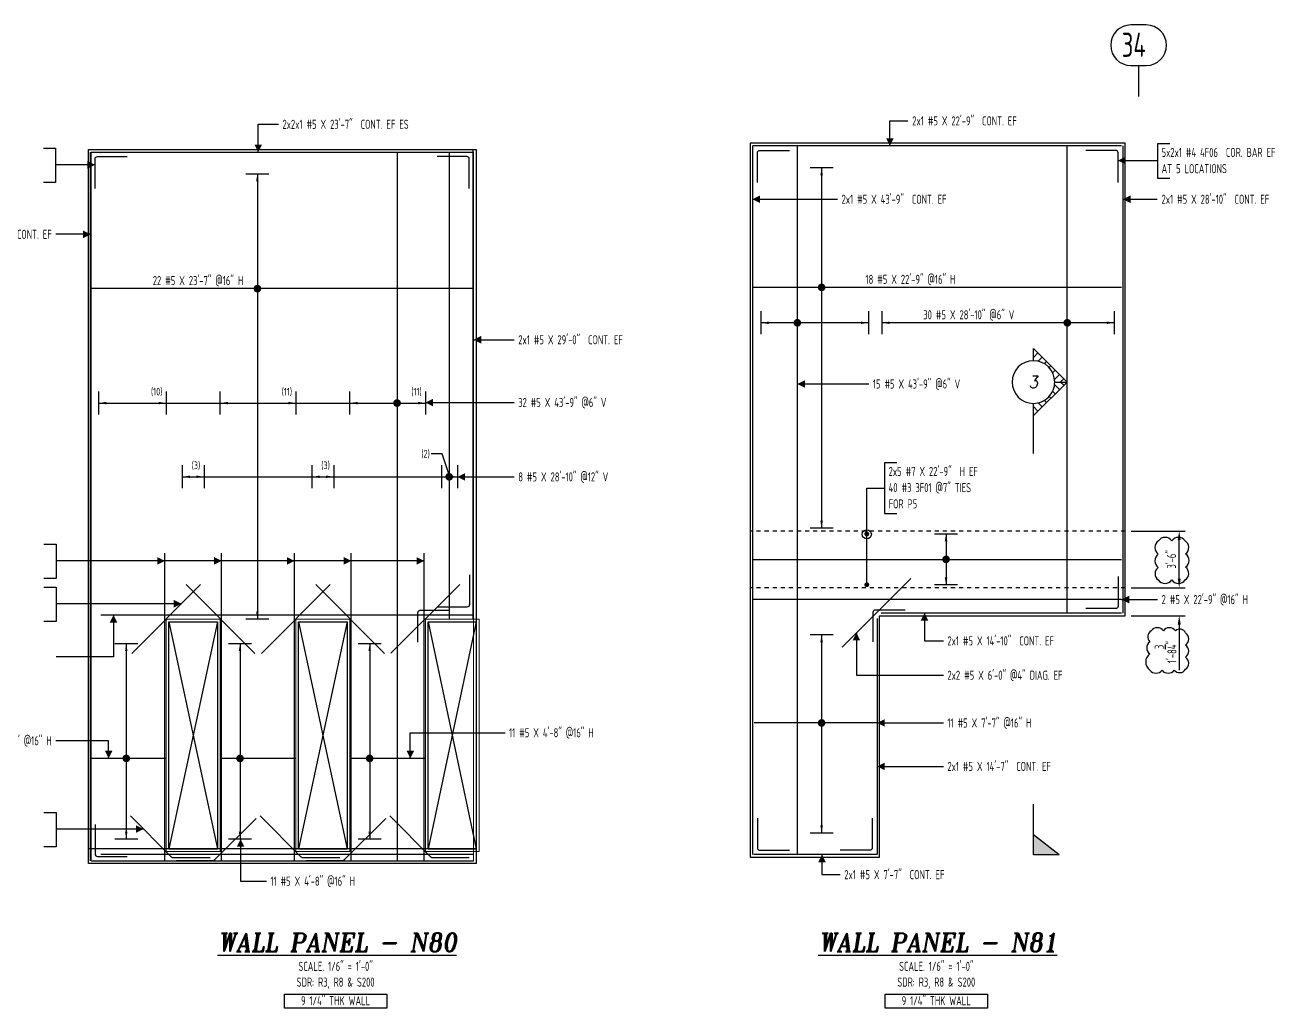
# Model space of a CAD drawing. Header units: inches. Extents: x -3675 to 11984, y -3832 to 1837.
# Drawn here: x 8405 to 9330, y -3403 to -2675 of the extents above; entities that cross this region are included whole.
import ezdxf
from ezdxf.enums import TextEntityAlignment as Align

# ---------------------------------------------------------------- set-up
doc = ezdxf.new("R2010")
doc.units = ezdxf.units.IN
doc.header["$MEASUREMENT"] = 0
doc.linetypes.add('HIDDEN', pattern=[6, 3, -3])
doc.linetypes.add('PHANTOM', pattern=[2.5, 1.25, -0.25, 0.25, -0.25, 0.25, -0.25])
doc.layers.get('0').update_dxf_attribs({"linetype": 'CONTINUOUS'})
doc.layers.get('Defpoints').update_dxf_attribs({"linetype": 'CONTINUOUS'})
for name, color, linetype in [('0-25TEXT', 7, 'CONTINUOUS'), ('0-35', 3, 'CONTINUOUS'), ('0-35TEXT', 3, 'CONTINUOUS'), ('0-50', 10, 'CONTINUOUS'), ('3', 3, 'CONTINUOUS'), ('BAR-LBL', 2, 'CONTINUOUS'), ('DETAIL', 83, 'CONTINUOUS'), ('GRID', 8, 'PHANTOM'), ('Hatch', 253, 'CONTINUOUS'), ('hidden', 7, 'HIDDEN'), ('INTERMEDIATERANGELAY', 7, 'CONTINUOUS'), ('RANGELAY', 7, 'CONTINUOUS'), ('REBARS', 4, 'CONTINUOUS')]:
    doc.layers.add(name, color=color, linetype=linetype)
doc.layers.add('COVER', color=6, linetype='CONTINUOUS', lineweight=0, plot=False)
doc.styles.add('AR', font='ARCHQUIK.shx', dxfattribs={"width": 0.8})
doc.styles.add('ROMANT', font='romant')
doc.dimstyles.new('CADS_DIM_48', dxfattribs={"dimscale": 48, "dimtxt": 0.09375, "dimasz": 0.09375, "dimexe": 0.0625, "dimexo": 0.0625, "dimgap": 0.09375, "dimtad": 0, "dimtih": 1, "dimtoh": 1, "dimzin": 1, "dimdsep": 46, "dimlunit": 4, "dimtxsty": 'AR', "dimblk": 'CLOSED', "dimcen": 0.1875, "dimadec": 0, "dimazin": 0, "dimtfac": 1, "dimtofl": 0, "dimtmove": 0, "dimatfit": 1, "dimldrblk": 'DOTBLANK', "dimfxl": 1, "dimtzin": 0, "dimarcsym": 0})

# ---------------------------------------------------------------- blocks, each defined once
blk = doc.blocks.new('leadrblk')
blk.add_lwpolyline([(0, 0, 0, 1, 0), (1, 0, 1, 1, 0)], format="xyseb")
blk = doc.blocks.new('_DotBlank')
at = {"layer": '0-35', "color": 0, "lineweight": -2}
blk.add_line((-0.5, 0), (-1, 0), dxfattribs=at)
blk.add_circle((0, 0), 0.5, dxfattribs=at)
blk = doc.blocks.new('*D491')
at = {"layer": 'Defpoints', "color": 0, "transparency": 16777216}
for p in [(9219.38, -3091.96), (9259.42, -3091.96), (9219.38, -3112.71)]:
    blk.add_point(p, dxfattribs=at)
at = {"layer": 'DETAIL', "color": 0, "lineweight": -2, "transparency": 16777216}
for p, q in [((9259.42, -3085.21), (9259.42, -3078.46)), ((9223.88, -3091.96), (9263.92, -3091.96)), ((9223.88, -3112.71), (9263.92, -3112.71)), ((9259.42, -3119.46), (9259.42, -3153.05))]:
    blk.add_line(p, q, dxfattribs=at)
at = {"layer": 'DETAIL', "color": 0, "transparency": 16777216}
for points in [[(9258.3, -3085.21), (9260.55, -3085.21), (9259.42, -3091.96)], [(9258.3, -3119.46), (9260.55, -3119.46), (9259.42, -3112.71)]]:
    blk.add_solid(points, dxfattribs=at)
at = {"layer": 'DETAIL', "color": 0, "transparency": 16777216, "insert": (9249.3, -3139.63), "char_height": 6.75, "attachment_point": 5, "rotation": 90, "style": 'AR'}
blk.add_mtext('1\'-8{\\H1.000000x;\\S3/4;}"', dxfattribs=at)
blk = doc.blocks.new('*D492')
at = {"layer": 'Defpoints', "color": 0, "transparency": 16777216}
for p in [(9219.38, -3049.96), (9259.42, -3049.96), (9219.38, -3091.96)]:
    blk.add_point(p, dxfattribs=at)
at = {"layer": 'DETAIL', "color": 0, "lineweight": -2, "transparency": 16777216}
for p, q in [((9223.88, -3049.96), (9263.92, -3049.96)), ((9259.42, -3085.21), (9259.42, -3056.71)), ((9223.88, -3091.96), (9263.92, -3091.96))]:
    blk.add_line(p, q, dxfattribs=at)
at = {"layer": 'DETAIL', "color": 0, "transparency": 16777216}
for points in [[(9258.3, -3056.71), (9260.55, -3056.71), (9259.42, -3049.96)], [(9258.3, -3085.21), (9260.55, -3085.21), (9259.42, -3091.96)]]:
    blk.add_solid(points, dxfattribs=at)
at = {"layer": 'DETAIL', "color": 0, "transparency": 16777216, "insert": (9253.68, -3070.96), "char_height": 6.75, "attachment_point": 5, "rotation": 90, "style": 'AR'}
blk.add_mtext('3\'-6"', dxfattribs=at)
blk = doc.blocks.new('SECTARO')
at = {"linetype": 'Continuous'}
blk.add_line((33.32, 16.99), (20.13, 0), dxfattribs=at)
for p, q in [((33.32, 16.99), (33.32, 0)), ((33.32, 0), (0, 0))]:
    blk.add_line(p, q)
for points in [[(33.32, 0), (33.32, 16.99), (33.32, 0), (20.13, 0)], [(33.32, 16.99), (20.13, 0), (33.32, 0), (33.32, 16.99)]]:
    blk.add_solid(points, dxfattribs=at)
blk = doc.blocks.new('*X3')
at = {"color": 0, "linetype": 'Continuous'}
for p, q in [((-1.108, 0.278), (-1.075, 0.312)), ((-1.081, 0.217), (-1.031, 0.267)), ((-1.013, 0.197), (-0.986, 0.223)), ((-0.96, 0.161), (-0.942, 0.179)), ((-0.92, 0.112), (-0.898, 0.135)), ((-0.895, 0.05), (-0.854, 0.091)), ((-0.856, 0), (-0.81, 0.046)), ((-0.768, 0), (-0.765, 0.002))]:
    blk.add_line(p, q, dxfattribs=at)
blk = doc.blocks.new('*X2')
at = {"color": 0, "linetype": 'Continuous'}
for p, q in [((-1.108, 0.278), (-1.075, 0.312)), ((-0.96, 0.161), (-0.942, 0.179)), ((-0.856, 0), (-0.81, 0.046))]:
    blk.add_line(p, q, dxfattribs=at)
blk = doc.blocks.new('SECTNU')
at = {"linetype": 'Continuous'}
blk.add_line((-24.74, 0), (-32.81, 0), dxfattribs=at)
blk.add_line((0, 0), (-24.74, 0))
at = {"layer": '3'}
for p, q in [((-68.89, 0), (-46.81, 22.07)), ((-60.81, 0), (-68.89, 0))]:
    blk.add_line(p, q, dxfattribs=at)
at = {"layer": '3', "linetype": 'Continuous'}
blk.add_line((-46.81, 14), (-46.81, 22.07), dxfattribs=at)
at = {"layer": '3'}
for points in [[(-46.81, 22.07), (-24.74, 0), (-32.81, 0, 1)], [(-32.81, 0, 0.414214), (-46.81, 14)]]:
    blk.add_lwpolyline(points, format="xyb", dxfattribs=at)
for start, end in [(90, 180), (180, 0)]:
    blk.add_arc((-46.81, 0), 14, start, end, dxfattribs=at)
at = {"linetype": 'Continuous', "xscale": -64, "yscale": 64, "zscale": 64, "rotation": 359.9999999999999}
blk.add_blockref('*X3', (-117.73, 0), dxfattribs=at)
at = {"linetype": 'Continuous', "xscale": 64, "yscale": 64, "zscale": 64}
for name in ['*X3', '*X2']:
    blk.add_blockref(name, (24.1, 0), dxfattribs=at)
at = {"linetype": 'Continuous', "style": 'ROMANT', "oblique": 9, "width": 0.9}
blk.add_attdef('NO', text='', height=8, dxfattribs=at).set_placement((-46.81, 0), align=Align.MIDDLE)
blk = doc.blocks.new('*U1044', base_point=(8736.22, -2870.74))
at = {"layer": 'REBARS', "color": 0}
blk.add_lwpolyline([(8736.22, -2870.43), (8453.22, -2870.43)], dxfattribs=at)
blk = doc.blocks.new('rendmark')
at = {"color": 4}
blk.add_line((0, -3), (0, 3), dxfattribs=at)
blk = doc.blocks.new('rarrow')
at = {"color": 7}
blk.add_solid([(2, -0.33), (2, 0.33), (0, 0)], dxfattribs=at)
blk = doc.blocks.new('*U1345', base_point=(8576.71, -2785.29))
at = {"layer": 'RANGELAY'}
blk.add_line((8576.71, -2785.29), (8576.71, -3115.29), dxfattribs=at)
at = {"layer": 'RANGELAY', "xscale": 2.834645669291339, "yscale": 2.834645669291339}
for name, p, rotation in [('rendmark', (8576.71, -2785.29), 269.9999999999999), ('rarrow', (8576.71, -2785.29), 269.9999999999999), ('rarrow', (8576.71, -3115.29), 89.999996929531), ('rendmark', (8576.71, -3115.29), 89.999996929531)]:
    blk.add_blockref(name, p, dxfattribs=dict(at, rotation=rotation))
blk = doc.blocks.new('VPM74C3E')
at = {"const_width": 1}
blk.add_lwpolyline([(-0.5, 0, 1), (0.5, 0, 1)], format="xyb", close=True, dxfattribs=at)
blk = doc.blocks.new('*U636', base_point=(8680.5, -2769.29))
at = {"layer": 'REBARS', "color": 0}
blk.add_lwpolyline([(8680.19, -2769.29), (8680.19, -3294.29)], dxfattribs=at)
blk = doc.blocks.new('*U630', base_point=(8719.09, -2769.29))
at = {"layer": 'REBARS', "color": 0}
blk.add_lwpolyline([(8718.77, -2769.29), (8718.77, -3115.29)], dxfattribs=at)
blk = doc.blocks.new('*U903', base_point=(8550.54, -3294.29))
at = {"layer": 'REBARS', "color": 0}
blk.add_lwpolyline([(8550.22, -3294.29), (8550.22, -3066.29)], dxfattribs=at)
blk = doc.blocks.new('*U904', base_point=(8508.51, -3294.29))
at = {"layer": 'REBARS', "color": 0}
blk.add_lwpolyline([(8508.2, -3294.29), (8508.2, -3066.29)], dxfattribs=at)
blk = doc.blocks.new('*U905', base_point=(8700.51, -3294.29))
at = {"layer": 'REBARS', "color": 0}
blk.add_lwpolyline([(8700.2, -3294.29), (8700.2, -3066.29)], dxfattribs=at)
blk = doc.blocks.new('*U906', base_point=(8646.54, -3294.29))
at = {"layer": 'REBARS', "color": 0}
blk.add_lwpolyline([(8646.22, -3294.29), (8646.22, -3066.29)], dxfattribs=at)
blk = doc.blocks.new('*U907', base_point=(8604.51, -3294.29))
at = {"layer": 'REBARS', "color": 0}
blk.add_lwpolyline([(8604.2, -3294.29), (8604.2, -3066.29)], dxfattribs=at)
blk = doc.blocks.new('*U814', base_point=(8675.44, -3140.34))
at = {"layer": 'REBARS', "color": 0}
blk.add_lwpolyline([(8675.66, -3140.56), (8726.57, -3089.64)], dxfattribs=at)
blk = doc.blocks.new('*U938', base_point=(8705.68, -3292.44))
at = {"layer": 'REBARS', "color": 0}
blk.add_lwpolyline([(8733.68, -3292.13), (8706.72, -3292.13, -0.198913), (8705.17, -3291.49), (8674.72, -3261.04)], format="xyb", dxfattribs=at)
blk = doc.blocks.new('*U939', base_point=(8513.68, -3292.44))
at = {"layer": 'REBARS', "color": 0}
blk.add_lwpolyline([(8541.68, -3292.13), (8514.72, -3292.13, -0.198913), (8513.17, -3291.49), (8482.72, -3261.04)], format="xyb", dxfattribs=at)
blk = doc.blocks.new('*U940', base_point=(8544.76, -3294.29))
at = {"layer": 'REBARS', "color": 0}
blk.add_lwpolyline([(8516.76, -3293.98), (8543.73, -3293.98, 0.198912), (8545.27, -3293.34), (8575.73, -3262.88)], format="xyb", dxfattribs=at)
blk = doc.blocks.new('*U815', base_point=(8483.45, -3140.38))
at = {"layer": 'REBARS', "color": 0}
blk.add_lwpolyline([(8483.67, -3140.61), (8534.58, -3089.69)], dxfattribs=at)
blk = doc.blocks.new('*U816', base_point=(8575.05, -3140.38))
at = {"layer": 'REBARS', "color": 0}
blk.add_lwpolyline([(8574.83, -3140.61), (8523.91, -3089.69)], dxfattribs=at)
blk = doc.blocks.new('*U941', base_point=(8609.68, -3292.44))
at = {"layer": 'REBARS', "color": 0}
blk.add_lwpolyline([(8637.68, -3292.13), (8610.72, -3292.13, -0.198913), (8609.17, -3291.49), (8578.72, -3261.04)], format="xyb", dxfattribs=at)
blk = doc.blocks.new('*U942', base_point=(8640.76, -3294.29))
at = {"layer": 'REBARS', "color": 0}
blk.add_lwpolyline([(8612.76, -3293.98), (8639.73, -3293.98, 0.198912), (8641.27, -3293.34), (8671.73, -3262.88)], format="xyb", dxfattribs=at)
blk = doc.blocks.new('*U926', base_point=(8736.85, -3289.27))
at = {"layer": 'REBARS', "color": 0}
blk.add_lwpolyline([(8736.85, -3289.58), (8460.85, -3289.58)], dxfattribs=at)
blk = doc.blocks.new('*U927', base_point=(8736.85, -3112.6))
at = {"layer": 'REBARS', "color": 0}
blk.add_lwpolyline([(8736.85, -3112.29), (8460.85, -3112.29)], dxfattribs=at)
blk = doc.blocks.new('*U817', base_point=(8579.45, -3140.38))
at = {"layer": 'REBARS', "color": 0}
blk.add_lwpolyline([(8579.67, -3140.61), (8630.58, -3089.69)], dxfattribs=at)
blk = doc.blocks.new('*U818', base_point=(8671.05, -3140.38))
at = {"layer": 'REBARS', "color": 0}
blk.add_lwpolyline([(8670.83, -3140.61), (8619.91, -3089.69)], dxfattribs=at)
blk = doc.blocks.new('*U1161', base_point=(8456.22, -3291.29))
at = {"layer": 'REBARS', "color": 0}
blk.add_lwpolyline([(8456.47, -3267.29), (8456.47, -3289.29, 0.414214), (8458.22, -3291.04), (8480.22, -3291.04)], format="xyb", dxfattribs=at)
blk = doc.blocks.new('*U1040', base_point=(8736.85, -3115.29))
at = {"layer": 'REBARS', "color": 0}
blk.add_lwpolyline([(8736.53, -3115.29), (8736.53, -2767.29)], dxfattribs=at)
blk = doc.blocks.new('*U1042', base_point=(8453.85, -2769.6))
at = {"layer": 'REBARS', "color": 0}
blk.add_lwpolyline([(8453.85, -2769.29), (8736.85, -2769.29)], dxfattribs=at)
blk = doc.blocks.new('*U1162', base_point=(8733.85, -2772.29))
at = {"layer": 'REBARS', "color": 0}
blk.add_lwpolyline([(8733.6, -2796.29), (8733.6, -2774.29, 0.414214), (8731.85, -2772.54), (8709.85, -2772.54)], format="xyb", dxfattribs=at)
blk = doc.blocks.new('*U1043', base_point=(8453.85, -3293.98))
at = {"layer": 'REBARS', "color": 0}
blk.add_lwpolyline([(8453.85, -3294.29), (8736.85, -3294.29)], dxfattribs=at)
blk = doc.blocks.new('*U644', base_point=(8452.91, -3294.29))
at = {"layer": 'REBARS', "color": 0}
blk.add_lwpolyline([(8453.22, -3294.29), (8453.22, -2769.29)], dxfattribs=at)
blk = doc.blocks.new('*U1163', base_point=(8456.22, -2772.29))
at = {"layer": 'REBARS', "color": 0}
blk.add_lwpolyline([(8456.47, -2796.29), (8456.47, -2774.29, -0.414214), (8458.22, -2772.54), (8480.22, -2772.54)], format="xyb", dxfattribs=at)
blk = doc.blocks.new('*U1047', base_point=(8701.22, -3218.74))
at = {"layer": 'REBARS', "color": 0}
blk.add_lwpolyline([(8701.22, -3218.43), (8645.22, -3218.43)], dxfattribs=at)
blk = doc.blocks.new('*U1344', base_point=(8659.87, -3133.29))
at = {"layer": 'RANGELAY'}
blk.add_line((8659.87, -3133.29), (8659.87, -3278.29), dxfattribs=at)
at = {"layer": 'RANGELAY', "xscale": 2.834645669291339, "yscale": 2.834645669291339}
for name, p, rotation in [('rendmark', (8659.87, -3133.29), 269.9999999999999), ('rarrow', (8659.87, -3133.29), 269.9999999999999), ('rarrow', (8659.87, -3278.29), 89.999996929531), ('rendmark', (8659.87, -3278.29), 89.999996929531)]:
    blk.add_blockref(name, p, dxfattribs=dict(at, rotation=rotation))
blk = doc.blocks.new('VPM74CF5')
at = {"const_width": 1}
blk.add_lwpolyline([(-0.5, 0, 1), (0.5, 0, 1)], format="xyb", close=True, dxfattribs=at)
blk = doc.blocks.new('*U1048', base_point=(8605.22, -3218.74))
at = {"layer": 'REBARS', "color": 0}
blk.add_lwpolyline([(8605.22, -3218.43), (8549.22, -3218.43)], dxfattribs=at)
blk = doc.blocks.new('*U1343', base_point=(8563.87, -3133.29))
at = {"layer": 'RANGELAY'}
blk.add_line((8563.87, -3133.29), (8563.87, -3278.29), dxfattribs=at)
at = {"layer": 'RANGELAY', "xscale": 2.834645669291339, "yscale": 2.834645669291339}
for name, p, rotation in [('rendmark', (8563.87, -3133.29), 269.9999999999999), ('rarrow', (8563.87, -3133.29), 269.9999999999999), ('rarrow', (8563.87, -3278.29), 89.999996929531), ('rendmark', (8563.87, -3278.29), 89.999996929531)]:
    blk.add_blockref(name, p, dxfattribs=dict(at, rotation=rotation))
blk = doc.blocks.new('VPM74D01')
at = {"const_width": 1}
blk.add_lwpolyline([(-0.5, 0, 1), (0.5, 0, 1)], format="xyb", close=True, dxfattribs=at)
blk = doc.blocks.new('*U1342', base_point=(8521.22, -3009.8))
at = {"layer": 'INTERMEDIATERANGELAY'}
for p, q in [((8537.22, -3009.8), (8617.22, -3009.8)), ((8633.22, -3009.8), (8713.22, -3009.8))]:
    blk.add_line(p, q, dxfattribs=at)
at = {"layer": 'RANGELAY'}
for p, q in [((8521.22, -3009.8), (8537.22, -3009.8)), ((8617.22, -3009.8), (8633.22, -3009.8)), ((8713.22, -3009.8), (8724.85, -3009.8))]:
    blk.add_line(p, q, dxfattribs=at)
at = {"layer": 'RANGELAY', "xscale": 2.834645669291339, "yscale": 2.834645669291339}
for name, p in [('rendmark', (8521.22, -3009.8)), ('rendmark', (8617.22, -3009.8)), ('rendmark', (8713.22, -3009.8)), ('rarrow', (8521.22, -3009.8)), ('rarrow', (8617.22, -3009.8)), ('rarrow', (8713.22, -3009.8))]:
    blk.add_blockref(name, p, dxfattribs=at)
at = {"layer": 'RANGELAY', "xscale": 2.834645669291339, "yscale": 2.834645669291339, "rotation": 179.999996929531}
for name, p in [('rendmark', (8537.22, -3009.8)), ('rendmark', (8633.22, -3009.8)), ('rendmark', (8724.85, -3009.8)), ('rarrow', (8537.22, -3009.8)), ('rarrow', (8633.22, -3009.8)), ('rarrow', (8724.85, -3009.8))]:
    blk.add_blockref(name, p, dxfattribs=at)
blk = doc.blocks.new('VPM74D18')
at = {"const_width": 1}
blk.add_lwpolyline([(-0.5, 0, 1), (0.5, 0, 1)], format="xyb", close=True, dxfattribs=at)
blk = doc.blocks.new('*U1160', base_point=(8509.22, -3218.74))
at = {"layer": 'REBARS', "color": 0}
blk.add_lwpolyline([(8509.22, -3218.43), (8454.22, -3218.43)], dxfattribs=at)
blk = doc.blocks.new('*U1341', base_point=(8479.6, -3133.29))
at = {"layer": 'RANGELAY'}
blk.add_line((8479.6, -3133.29), (8479.6, -3278.29), dxfattribs=at)
at = {"layer": 'RANGELAY', "xscale": 2.834645669291339, "yscale": 2.834645669291339}
for name, p, rotation in [('rendmark', (8479.6, -3133.29), 269.9999999999999), ('rarrow', (8479.6, -3133.29), 269.9999999999999), ('rarrow', (8479.6, -3278.29), 89.999996929531), ('rendmark', (8479.6, -3278.29), 89.999996929531)]:
    blk.add_blockref(name, p, dxfattribs=dict(at, rotation=rotation))
blk = doc.blocks.new('VPM74D25')
at = {"const_width": 1}
blk.add_lwpolyline([(-0.5, 0, 1), (0.5, 0, 1)], format="xyb", close=True, dxfattribs=at)
blk = doc.blocks.new('*U1340', base_point=(8459.22, -2955.2))
at = {"layer": 'INTERMEDIATERANGELAY'}
for p, q in [((8509.22, -2955.2), (8549.22, -2955.2)), ((8605.22, -2955.2), (8645.22, -2955.2))]:
    blk.add_line(p, q, dxfattribs=at)
at = {"layer": 'RANGELAY'}
for p, q in [((8459.22, -2955.2), (8509.22, -2955.2)), ((8549.22, -2955.2), (8605.22, -2955.2)), ((8645.22, -2955.2), (8701.22, -2955.2))]:
    blk.add_line(p, q, dxfattribs=at)
at = {"layer": 'RANGELAY', "xscale": 2.834645669291339, "yscale": 2.834645669291339}
for name, p in [('rendmark', (8459.22, -2955.2)), ('rendmark', (8549.22, -2955.2)), ('rendmark', (8645.22, -2955.2)), ('rarrow', (8459.22, -2955.2)), ('rarrow', (8549.22, -2955.2)), ('rarrow', (8645.22, -2955.2))]:
    blk.add_blockref(name, p, dxfattribs=at)
at = {"layer": 'RANGELAY', "xscale": 2.834645669291339, "yscale": 2.834645669291339, "rotation": 179.999996929531}
for name, p in [('rendmark', (8509.22, -2955.2)), ('rendmark', (8605.22, -2955.2)), ('rendmark', (8701.22, -2955.2)), ('rarrow', (8509.22, -2955.2)), ('rarrow', (8605.22, -2955.2)), ('rarrow', (8701.22, -2955.2))]:
    blk.add_blockref(name, p, dxfattribs=at)
blk = doc.blocks.new('VPM74D2E')
at = {"const_width": 1}
blk.add_lwpolyline([(-0.5, 0, 1), (0.5, 0, 1)], format="xyb", close=True, dxfattribs=at)
blk = doc.blocks.new('*U944', base_point=(9216.75, -3101.07))
at = {"layer": 'REBARS', "color": 0}
blk.add_lwpolyline([(9216.75, -3100.75), (8943.75, -3100.75)], dxfattribs=at)
blk = doc.blocks.new('*U1321', base_point=(9086.74, -3051.96))
at = {"layer": 'RANGELAY'}
blk.add_line((9086.74, -3051.96), (9086.74, -3089.96), dxfattribs=at)
at = {"layer": 'RANGELAY', "xscale": 2.834645669291339, "yscale": 2.834645669291339}
for name, p, rotation in [('rendmark', (9086.74, -3051.96), 270.0000000787303), ('rarrow', (9086.74, -3051.96), 270.0000000787303), ('rendmark', (9086.74, -3089.96), 89.9999970082613), ('rarrow', (9086.74, -3089.96), 89.9999970082613)]:
    blk.add_blockref(name, p, dxfattribs=dict(at, rotation=rotation))
blk = doc.blocks.new('VPM75147')
at = {"const_width": 1}
blk.add_lwpolyline([(-0.5, 0, 1), (0.5, 0, 1)], format="xyb", close=True, dxfattribs=at)
blk = doc.blocks.new('*U742', base_point=(8946.75, -3286.71))
at = {"layer": 'REBARS', "color": 0}
blk.add_lwpolyline([(8947, -3262.71), (8947, -3284.71, 0.414213), (8948.75, -3286.46), (8970.75, -3286.46)], format="xyb", dxfattribs=at)
blk = doc.blocks.new('*U743', base_point=(9032.38, -3286.71))
at = {"layer": 'REBARS', "color": 0}
blk.add_lwpolyline([(9032.13, -3262.71), (9032.13, -3284.71, -0.414214), (9030.38, -3286.46), (9008.38, -3286.46)], format="xyb", dxfattribs=at)
blk = doc.blocks.new('*U744', base_point=(9214.38, -3107.71))
at = {"layer": 'REBARS', "color": 0}
blk.add_lwpolyline([(9214.13, -3083.71), (9214.13, -3105.71, -0.414214), (9212.38, -3107.46), (9190.38, -3107.46)], format="xyb", dxfattribs=at)
blk = doc.blocks.new('*U632', base_point=(9176.21, -3110.71))
at = {"layer": 'REBARS', "color": 0}
blk.add_lwpolyline([(9176.52, -3110.71), (9176.52, -2764.71)], dxfattribs=at)
blk = doc.blocks.new('*U1319', base_point=(9211.38, -2895.71))
at = {"layer": 'RANGELAY'}
blk.add_line((9211.38, -2895.71), (9039.38, -2895.71), dxfattribs=at)
at = {"layer": 'RANGELAY', "xscale": 2.834645669291339, "yscale": 2.834645669291339}
for name, p, rotation in [('rendmark', (9039.38, -2895.71), 359.999996929531), ('rendmark', (9211.38, -2895.71), 180), ('rarrow', (9039.38, -2895.71), 359.999996929531), ('rarrow', (9211.38, -2895.71), 180)]:
    blk.add_blockref(name, p, dxfattribs=dict(at, rotation=rotation))
blk = doc.blocks.new('VPM751EE')
at = {"const_width": 1}
blk.add_lwpolyline([(-0.5, 0, 1), (0.5, 0, 1)], format="xyb", close=True, dxfattribs=at)
blk = doc.blocks.new('*U641', base_point=(8976.32, -3289.71))
at = {"layer": 'REBARS', "color": 0}
blk.add_lwpolyline([(8976.63, -3289.71), (8976.63, -2764.71)], dxfattribs=at)
blk = doc.blocks.new('*U1318', base_point=(9029.38, -2895.71))
at = {"layer": 'RANGELAY'}
blk.add_line((9029.38, -2895.71), (8949.75, -2895.71), dxfattribs=at)
at = {"layer": 'RANGELAY', "xscale": 2.834645669291339, "yscale": 2.834645669291339}
for name, p, rotation in [('rendmark', (8949.75, -2895.71), 359.999996929531), ('rendmark', (9029.38, -2895.71), 180), ('rarrow', (8949.75, -2895.71), 359.999996929531), ('rarrow', (9029.38, -2895.71), 180)]:
    blk.add_blockref(name, p, dxfattribs=dict(at, rotation=rotation))
blk = doc.blocks.new('VPM751FA')
at = {"const_width": 1}
blk.add_lwpolyline([(-0.5, 0, 1), (0.5, 0, 1)], format="xyb", close=True, dxfattribs=at)
blk = doc.blocks.new('*U945', base_point=(9035.75, -3192.47))
at = {"layer": 'REBARS', "color": 0}
blk.add_lwpolyline([(9035.75, -3192.16), (8944.75, -3192.16)], dxfattribs=at)
blk = doc.blocks.new('*U1317', base_point=(8994.59, -3126.71))
at = {"layer": 'RANGELAY'}
blk.add_line((8994.59, -3126.71), (8994.59, -3273.71), dxfattribs=at)
at = {"layer": 'RANGELAY', "xscale": 2.834645669291339, "yscale": 2.834645669291339}
for name, p, rotation in [('rendmark', (8994.59, -3126.71), 269.9999999999999), ('rarrow', (8994.59, -3126.71), 269.9999999999999), ('rendmark', (8994.59, -3273.71), 89.999996929531), ('rarrow', (8994.59, -3273.71), 89.999996929531)]:
    blk.add_blockref(name, p, dxfattribs=dict(at, rotation=rotation))
blk = doc.blocks.new('VPM7520B')
at = {"const_width": 1}
blk.add_lwpolyline([(-0.5, 0, 1), (0.5, 0, 1)], format="xyb", close=True, dxfattribs=at)
blk = doc.blocks.new('*U943', base_point=(9216.75, -2869.82))
at = {"layer": 'REBARS', "color": 0}
blk.add_lwpolyline([(9216.75, -2869.51), (8943.75, -2869.51)], dxfattribs=at)
blk = doc.blocks.new('*U1316', base_point=(8994.59, -2780.71))
at = {"layer": 'RANGELAY'}
blk.add_line((8994.59, -2780.71), (8994.59, -3047.96), dxfattribs=at)
at = {"layer": 'RANGELAY', "xscale": 2.834645669291339, "yscale": 2.834645669291339}
for name, p, rotation in [('rendmark', (8994.59, -2780.71), 269.9999999999999), ('rarrow', (8994.59, -2780.71), 269.9999999999999), ('rarrow', (8994.59, -3047.96), 89.999996929531), ('rendmark', (8994.59, -3047.96), 89.999996929531)]:
    blk.add_blockref(name, p, dxfattribs=dict(at, rotation=rotation))
blk = doc.blocks.new('VPM7521D')
at = {"const_width": 1}
blk.add_lwpolyline([(-0.5, 0, 1), (0.5, 0, 1)], format="xyb", close=True, dxfattribs=at)
blk = doc.blocks.new('*U745', base_point=(9032.51, -3108.04))
at = {"layer": 'REBARS', "color": 0}
blk.add_lwpolyline([(9032.76, -3132.04), (9032.76, -3110.04, -0.414214), (9034.51, -3108.29), (9056.51, -3108.29)], format="xyb", dxfattribs=at)
blk = doc.blocks.new('*U746', base_point=(9214.38, -2767.71))
at = {"layer": 'REBARS', "color": 0}
blk.add_lwpolyline([(9214.13, -2791.71), (9214.13, -2769.71, 0.414214), (9212.38, -2767.96), (9190.38, -2767.96)], format="xyb", dxfattribs=at)
blk = doc.blocks.new('*U747', base_point=(8946.75, -2767.71))
at = {"layer": 'REBARS', "color": 0}
blk.add_lwpolyline([(8947, -2791.71), (8947, -2769.71, -0.414214), (8948.75, -2767.96), (8970.75, -2767.96)], format="xyb", dxfattribs=at)
blk = doc.blocks.new('*U589', base_point=(8943.75, -3071.4))
at = {"layer": 'REBARS', "color": 0}
blk.add_lwpolyline([(8943.75, -3070.96), (9216.75, -3070.96)], dxfattribs=at)
blk = doc.blocks.new('*U787', base_point=(9009.55, -3135.8))
at = {"layer": 'REBARS', "color": 0}
blk.add_lwpolyline([(9009.77, -3136.02), (9060.68, -3085.11)], dxfattribs=at)
blk = doc.blocks.new('*U590', base_point=(9035.38, -3290.02))
at = {"layer": 'REBARS', "color": 0}
blk.add_lwpolyline([(9035.38, -3289.71), (8944.38, -3289.71)], dxfattribs=at)
blk = doc.blocks.new('*U591', base_point=(9036.06, -3114.71))
at = {"layer": 'REBARS', "color": 0}
blk.add_lwpolyline([(9035.75, -3114.71), (9035.75, -3289.71)], dxfattribs=at)
blk = doc.blocks.new('*U592', base_point=(9216.75, -3111.02))
at = {"layer": 'REBARS', "color": 0}
blk.add_lwpolyline([(9216.75, -3110.71), (9038.75, -3110.71)], dxfattribs=at)
blk = doc.blocks.new('*U631', base_point=(9218.06, -2764.71))
at = {"layer": 'REBARS', "color": 0}
blk.add_lwpolyline([(9217.75, -2764.71), (9217.75, -3110.71)], dxfattribs=at)
blk = doc.blocks.new('*U640', base_point=(8943.07, -2764.71))
at = {"layer": 'REBARS', "color": 0}
blk.add_lwpolyline([(8943.38, -2764.71), (8943.38, -3289.71)], dxfattribs=at)
blk = doc.blocks.new('*U593', base_point=(9216.75, -2765.02))
at = {"layer": 'REBARS', "color": 0}
blk.add_lwpolyline([(9216.75, -2764.71), (8943.75, -2764.71)], dxfattribs=at)
blk = doc.blocks.new('*U1315', base_point=(9028.04, -3089.96))
at = {"layer": 'REBARS', "color": 0, "const_width": 1.8}
for points in [[(9028.94, -3052.15, 1), (9027.14, -3052.15, 1), (9028.94, -3052.15)], [(9027.14, -3089.77, 1), (9028.94, -3089.77, 1), (9027.14, -3089.77)]]:
    blk.add_lwpolyline(points, format="xyb", dxfattribs=at)
at = {"layer": 'REBARS', "color": 0}
blk.add_lwpolyline([(9028.04, -3089.77), (9028.04, -3052.15)], dxfattribs=at)
blk = doc.blocks.new('*U1164', base_point=(8733.96, -3106.53))
at = {"layer": 'REBARS', "color": 0}
blk.add_lwpolyline([(8733.71, -3082.53), (8733.71, -3104.53, -0.414214), (8731.96, -3106.28), (8709.96, -3106.28)], format="xyb", dxfattribs=at)

msp = doc.modelspace()

# ---------------------------------------------------------------- linework, layer by layer
at = {"layer": '0-25TEXT'}
for points in [[(8577.35179, -2769.29096), (8577.35178, -2748.66453), (8592.30499, -2748.66453)], [(9045.17059, -2764.70932), (9045.17059, -2746.14941), (9058.34567, -2746.14941)], [(8418.22219, -2766.32298), (8427.22124, -2766.32298), (8427.22124, -2791.8203), (8418.22219, -2791.8203)], [(9252.37505, -2763.14519), (9243.37599, -2763.14519), (9243.37599, -2788.64251), (9252.37505, -2788.64251)], [(9214.12599, -2775.51889), (9243.37599, -2775.51889)], [(8456.47125, -2778.69668), (8427.22124, -2778.69668)], [(8943.38156, -2804.20543), (9006.35703, -2804.20543)], [(9217.74543, -2804.20543), (9243.13473, -2804.20543)], [(8453.22123, -2830.17151), (8427.39177, -2830.17151)], [(8736.84624, -2908.29472), (8766.93865, -2908.29472)], [(8976.63095, -2941.05203), (9029.5184, -2941.05203)], [(8701.22124, -2954.76728), (8766.80762, -2954.76728)], [(8719.12112, -3009.80324), (8713.44297, -2992.71943), (8705.44191, -2992.71943)], [(9050.21176, -2999.46263), (9041.21271, -2999.46263), (9041.21271, -3036.95869), (9050.21176, -3036.95869)], [(8724.84624, -3009.88185), (8766.94519, -3009.88185)], [(8418.59719, -3059.70944), (8427.59624, -3059.70944), (8427.59624, -3085.20676), (8418.59719, -3085.20676)], [(8700.19548, -3072.08314), (8427.59624, -3072.08314)], [(8418.59719, -3091.46054), (8427.59624, -3091.46054), (8427.59624, -3116.95786), (8418.59719, -3116.95786)], [(9216.75102, -3100.75452), (9243.37599, -3100.75452)], [(8520.44209, -3103.83424), (8427.59624, -3103.83424)], [(8470.14578, -3112.29104), (8470.14578, -3143.05621), (8427.59624, -3143.05621)], [(9070.7932, -3110.70935), (9070.7932, -3131.33549), (9084.75593, -3131.33549)], [(9020.34978, -3125.44541), (9020.34978, -3156.81994), (9084.75593, -3156.81994)], [(9035.74542, -3192.1572), (9084.75593, -3192.1572)], [(8689.96707, -3218.42704), (8689.96707, -3199.41231), (8760.11048, -3199.41231)], [(8466.54545, -3218.42705), (8466.54545, -3205.31246), (8427.35368, -3205.31246)], [(9035.74543, -3224.38495), (9084.75594, -3224.38495)], [(8418.59719, -3258.39527), (8427.59624, -3258.39527), (8427.59624, -3283.89259), (8418.59719, -3283.89259)], [(8492.44781, -3270.76897), (8427.59624, -3270.76897)], [(8564.2425, -3278.29096), (8564.2425, -3309.37089), (8583.3584, -3309.37089)], [(8994.85196, -3289.70934), (8994.85196, -3304.54504), (9008.4017, -3304.54504)]]:
    msp.add_lwpolyline(points, dxfattribs=at)
at = {"layer": '0-35'}
for p, q in [((8511.22124, -3285.29096), (8547.22124, -3285.29096)), ((8607.22124, -3285.29096), (8643.22124, -3285.29096)), ((8703.22124, -3285.29096), (8738.84624, -3285.29096))]:
    msp.add_line(p, q, dxfattribs=at)
for points in [[(8451.59624, -2767.29096), (8738.84624, -2767.29096), (8738.84624, -3296.29096), (8451.59624, -3296.29096)], [(9037.37599, -3112.70932), (9219.37599, -3112.70932), (9219.37599, -2762.70932), (8941.75099, -2762.70932), (8941.75099, -3291.70932), (9037.37599, -3291.70932)], [(8547.22124, -3285.29096), (8511.22124, -3285.29096), (8511.22124, -3117.29096), (8547.22124, -3117.29096)], [(8643.22124, -3285.29096), (8607.22124, -3285.29096), (8607.22124, -3117.29096), (8643.22124, -3117.29096)], [(8738.84624, -3285.29096), (8703.22124, -3285.29096), (8703.22124, -3117.29096), (8738.84624, -3117.29096)]]:
    msp.add_lwpolyline(points, close=True, dxfattribs=at)
for points in [[(8511.22124, -3117.29096), (8547.22124, -3285.29096)], [(8547.22124, -3117.29096), (8511.22124, -3285.29096)], [(8607.22124, -3117.29096), (8643.22124, -3285.29096)], [(8643.22124, -3117.29096), (8607.22124, -3285.29096)], [(8703.22124, -3117.29096), (8738.84624, -3285.29096)], [(8738.84624, -3117.29096), (8703.22124, -3285.29096)]]:
    msp.add_lwpolyline(points, dxfattribs=at)
at = {"layer": '0-50'}
msp.add_lwpolyline([(9235.04645, -2675.09772), (9223.70553, -2675.09772, 1), (9223.70553, -2705.09772), (9235.04645, -2705.09772, 1)], format="xyb", close=True, dxfattribs=at)
for points in [[(8596.72574, -3392.97687), (8672.61259, -3392.97687), (8672.61259, -3403.33323), (8596.72574, -3403.33323)], [(9041.58917, -3392.97687), (9117.47601, -3392.97687), (9117.47601, -3403.33323), (9041.58917, -3403.33323)]]:
    msp.add_lwpolyline(points, close=True, dxfattribs=at)
at = {"layer": 'COVER'}
for points in [[(8453.59624, -2769.29096), (8736.84624, -2769.29096), (8736.84624, -3294.29096), (8453.59624, -3294.29096)], [(8549.22124, -3287.29096), (8509.22124, -3287.29096), (8509.22124, -3115.29096), (8549.22124, -3115.29096)], [(8645.22124, -3287.29096), (8605.22124, -3287.29096), (8605.22124, -3115.29096), (8645.22124, -3115.29096)], [(8740.84624, -3287.29096), (8701.22124, -3287.29096), (8701.22124, -3115.29096), (8740.84624, -3115.29096)]]:
    msp.add_lwpolyline(points, close=True, dxfattribs=at)
at = {"layer": 'DETAIL'}
for points in [[(9243.9518, -3086.23752, 0.52056705), (9253.87131, -3086.23752, 0.52056705), (9263.79083, -3086.23752, 0.52056705), (9264.20484, -3076.73202, 0.52056705), (9264.20484, -3066.8125, 0.52056705), (9263.84277, -3057.25506, 0.52056705), (9253.92325, -3057.25506, 0.52056705), (9244.00374, -3057.25506, 0.52056705), (9243.9518, -3067.12264, 0.52056705), (9243.9518, -3077.04215, 0.52056705)], [(9237.72111, -3152.94797, 0.52056705), (9246.72111, -3152.94797, 0.52056705), (9255.72111, -3152.94797, 0.52056705), (9264.20484, -3152.43171, 0.52056705), (9264.20484, -3143.43171, 0.52056705), (9264.20484, -3134.43171, 0.52056705), (9264.20484, -3125.43171, 0.52056705), (9256.67103, -3123.96552, 0.52056705), (9247.67103, -3123.96552, 0.52056705), (9238.67103, -3123.96552, 0.52056705), (9237.72111, -3132.01559, 0.52056705), (9237.72111, -3141.01559, 0.52056705)]]:
    msp.add_lwpolyline(points, format="xyb", close=True, dxfattribs=at)
at = {"layer": 'GRID', "lineweight": -3}
msp.add_lwpolyline([(9229.37599, -2705.09772), (9229.37599, -2728.08563)], dxfattribs=at)
at = {"layer": 'Hatch'}
msp.add_line((8738.84624, -3285.29096), (8451.22124, -3285.29096), dxfattribs=at)
at = {"layer": 'hidden'}
for p, q in [((9219.37599, -3049.95932), (8941.75099, -3049.95932)), ((9219.37599, -3091.95932), (8941.75099, -3091.95932))]:
    msp.add_line(p, q, dxfattribs=at)

# ---------------------------------------------------------------- block references
ref = msp.add_blockref('SECTNU', (9151.446, -2992.44054), dxfattribs=dict(xscale=1.129181470141702, yscale=1.129181470141702, zscale=1.129181470141702, rotation=270))
ref.add_attrib('NO', '3', dxfattribs={"linetype": 'Continuous', "height": 9.03345, "style": 'ROMANT', "oblique": 9, "width": 0.9}).set_placement((9151.44601, -2939.58051), align=Align.MIDDLE)
at = {"xscale": 1.129181470141702, "yscale": 1.129181470141702, "zscale": 1.129181470141702, "rotation": 270}
msp.add_blockref('SECTARO', (9151.44599, -3252.27131), dxfattribs=at)
at = {"layer": '0-25TEXT'}
for name, p, xscale, yscale, rotation in [('leadrblk', (9045.17059, -2764.70929), 5.623937007874017, 2.250708661417324, 90.00000153523453), ('leadrblk', (8577.35179, -2769.29096), -5.623937007874016, 2.250708661417323, 269.9999980407499), ('leadrblk', (8453.22123, -2830.17151), 5.623937007874017, 2.250708661417324, 180.000003070469), ('VPM74C3E', (8576.70978, -2870.42704), 2.834645669291338, 2.834645669291338, 269.9999999999999), ('VPM7521D', (8994.59243, -2869.50821), 2.834645669291338, 2.834645669291338, 90.00000000000007), ('VPM75147', (9086.74481, -3070.95932), 2.834645669291338, 2.834645669291338, 270.0000000787305), ('leadrblk', (8470.14578, -3112.29104), -5.623937007874017, 2.250708661417324, 89.9999953942965), ('leadrblk', (9070.7932, -3110.70935), 5.623937007874017, 2.250708661417324, 270.0000046057035), ('leadrblk', (9020.34978, -3125.44541), 5.623937007874017, 2.250708661417324, 270.0000046057035), ('VPM7520B', (8994.59241, -3192.15719), 2.834645669291338, 2.834645669291338, 90.00000000000007), ('leadrblk', (8466.54545, -3218.42705), 5.623937007874017, 2.250708661417324, 90.00000153523449), ('leadrblk', (8689.96707, -3218.42704), 5.623937007874017, 2.250708661417324, 90.00000153523449), ('VPM74D25', (8479.59617, -3218.42704), 2.834645669291338, 2.834645669291338, 269.9999999999999), ('VPM74D01', (8563.8712, -3218.42704), 2.834645669291338, 2.834645669291338, 269.9999999999999), ('VPM74CF5', (8659.8712, -3218.42704), 2.834645669291338, 2.834645669291338, 269.9999999999999), ('leadrblk', (8564.2425, -3278.29096), 5.623937007874017, 2.250708661417324, 270.0000046057035), ('leadrblk', (8994.85196, -3289.70934), 5.623937007874017, 2.250708661417324, 270.0000046057035)]:
    msp.add_blockref(name, p, dxfattribs=dict(at, xscale=xscale, yscale=yscale, rotation=rotation))
for name, p, xscale, yscale in [('leadrblk', (8456.47125, -2778.69668), -5.623937007874017, 2.250708661417324), ('leadrblk', (9214.12599, -2775.51889), 5.623937007874017, 2.250708661417324), ('leadrblk', (8943.38156, -2804.20543), 5.623937007874017, 2.250708661417324), ('leadrblk', (9217.74543, -2804.20543), 5.623937007874017, 2.250708661417324), ('VPM751FA', (8976.63103, -2895.71362), 2.834645669291338, 2.834645669291338), ('VPM751EE', (9176.5215, -2895.71362), 2.834645669291338, 2.834645669291338), ('leadrblk', (8736.84624, -2908.29472), 5.623937007874017, 2.250708661417324), ('leadrblk', (8976.63095, -2941.05203), 5.623937007874017, 2.250708661417324), ('VPM74D2E', (8680.1853, -2955.20106), 2.834645669291338, 2.834645669291338), ('leadrblk', (8701.22124, -2954.76728), 5.623937007874017, 2.250708661417324), ('VPM74D18', (8718.77421, -3009.80324), 2.834645669291338, 2.834645669291338), ('leadrblk', (8724.84624, -3009.88185), 5.623937007874017, 2.250708661417324), ('leadrblk', (8508.19548, -3072.08307), -5.623937007874017, 2.250708661417324), ('leadrblk', (8550.22265, -3072.08308), -5.623937007874017, 2.250708661417324), ('leadrblk', (8604.19548, -3072.0831), -5.623937007874017, 2.250708661417324), ('leadrblk', (8646.22265, -3072.08312), -5.623937007874017, 2.250708661417324), ('leadrblk', (8700.19548, -3072.08314), -5.623937007874017, 2.250708661417324), ('leadrblk', (8520.44209, -3103.83424), -5.623937007874017, 2.250708661417324), ('leadrblk', (9216.75102, -3100.75452), 5.623937007874017, 2.250708661417324), ('leadrblk', (9035.74542, -3192.1572), 5.623937007874017, 2.250708661417324), ('leadrblk', (9035.74543, -3224.38495), 5.623937007874017, 2.250708661417324), ('leadrblk', (8492.44781, -3270.76897), -5.623937007874017, 2.250708661417324)]:
    msp.add_blockref(name, p, dxfattribs=dict(at, xscale=xscale, yscale=yscale))
at = {"layer": 'RANGELAY'}
for name, p in [('*U1345', (8576.70978, -2785.29096)), ('*U1316', (8994.59243, -2780.70932)), ('*U1318', (9029.37599, -2895.71362)), ('*U1319', (9211.37599, -2895.71362)), ('*U1340', (8459.22124, -2955.20106)), ('*U1342', (8521.22124, -3009.80324)), ('*U1321', (9086.74481, -3051.95932)), ('*U1317', (8994.59241, -3126.70932)), ('*U1341', (8479.59617, -3133.29096)), ('*U1343', (8563.8712, -3133.29096)), ('*U1344', (8659.8712, -3133.29096))]:
    msp.add_blockref(name, p, dxfattribs=at)
at = {"layer": 'REBARS', "color": 4}
for name, p in [('*U1040', (8736.84614, -3115.29096)), ('*U640', (8943.06906, -2764.70932)), ('*U593', (9216.75099, -2765.02182)), ('*U747', (8946.75099, -2767.70932)), ('*U641', (8976.31858, -3289.7094)), ('*U632', (9176.20905, -3110.70932)), ('*U746', (9214.37599, -2767.70932)), ('*U631', (9218.05793, -2764.70932)), ('*U644', (8452.9089, -3294.28921)), ('*U1042', (8453.84624, -2769.60352)), ('*U1163', (8456.22124, -2772.29096)), ('*U636', (8680.4978, -2769.29096)), ('*U1162', (8733.84624, -2772.29096)), ('*U630', (8719.08671, -2769.29096)), ('*U943', (9216.75102, -2869.82072)), ('*U1044', (8736.22124, -2870.73954)), ('*U1315', (9028.04035, -3089.95932)), ('*U904', (8508.5079, -3294.29096)), ('*U903', (8550.53507, -3294.29096)), ('*U907', (8604.5079, -3294.29096)), ('*U906', (8646.53507, -3294.29096)), ('*U905', (8700.5079, -3294.29096)), ('*U589', (8943.75099, -3071.39682)), ('*U1164', (8733.95576, -3106.53067)), ('*U815', (8483.45026, -3140.38417)), ('*U816', (8575.0465, -3140.38417)), ('*U817', (8579.45026, -3140.38417)), ('*U818', (8671.0465, -3140.38417)), ('*U814', (8675.43982, -3140.33546)), ('*U787', (9009.55073, -3135.80253)), ('*U744', (9214.37599, -3107.70932)), ('*U944', (9216.75102, -3101.06702)), ('*U1163', (8695.35873, -3108.40647)), ('*U745', (9032.51041, -3108.03907)), ('*U927', (8736.84624, -3112.60346)), ('*U591', (9036.05793, -3114.70932)), ('*U592', (9216.75099, -3111.02182)), ('*U945', (9035.74543, -3192.4697)), ('*U1160', (8509.22124, -3218.73954)), ('*U1048', (8605.22124, -3218.73954)), ('*U1047', (8701.22124, -3218.73954)), ('*U1161', (8456.22124, -3291.29096)), ('*U939', (8513.6805, -3292.44363)), ('*U940', (8544.76198, -3294.29096)), ('*U941', (8609.6805, -3292.44363)), ('*U942', (8640.76198, -3294.29096)), ('*U938', (8705.6805, -3292.44363)), ('*U742', (8946.75099, -3286.70932)), ('*U743', (9032.37599, -3286.70932)), ('*U1043', (8453.84624, -3293.97839)), ('*U926', (8736.84624, -3289.26823)), ('*U590', (9035.37599, -3290.02182))]:
    msp.add_blockref(name, p, dxfattribs=at)

# ---------------------------------------------------------------- texts
at = {"color": 7, "linetype": 'Continuous', "style": 'ROMANT', "oblique": 9, "width": 0.95}
for s, p in [('%%UWALL PANEL - N80', (8636.04104, -3361.40497)), ('%%UWALL PANEL - N81', (9080.90447, -3361.40497))]:
    msp.add_text(s, height=13.5, dxfattribs=at).set_placement(p, align=Align.CENTER)
at = {"layer": '0-25TEXT', "style": 'AR', "width": 0.8}
for s, p in [(' (10) ', (8509.22124, -2949.53177)), (' (11) ', (8605.22124, -2949.53177)), (' (11) ', (8701.22124, -2949.53177)), (' (2) ', (8707.25313, -2995.55407)), (' (3) ', (8537.22124, -3004.13395)), (' (3) ', (8633.22124, -3004.13395))]:
    msp.add_text(s, height=5.669291, dxfattribs=at).set_placement(p, align=Align.RIGHT)
at = {"layer": '0-35TEXT', "style": 'AR', "width": 0.8}
for s, height, p in [('AT 5 LOCATIONS', 6.7498312, (9246.37568, -2784.8929)), ('FOR P5', 6.749831, (9044.21239, -3033.20908))]:
    msp.add_text(s, height=height, dxfattribs=at).set_placement(p)
for s, p in [('SCALE. 1/6" = 1\'-0"', (8634.66917, -3375.85186)), ('SCALE. 1/6" = 1\'-0"', (9079.53259, -3375.85186)), ('SDR: R3, R8 & S200', (8634.66917, -3387.52005)), ('SDR: R3, R8 & S200', (9079.53259, -3387.52005)), ('9 1/4" THK WALL', (8634.59224, -3401.30807)), ('9 1/4" THK WALL', (9079.45567, -3401.30807))]:
    msp.add_text(s, height=6.7498312, dxfattribs=at).set_placement(p, align=Align.CENTER)
at = {"layer": '0-50', "style": 'AR', "width": 0.8}
msp.add_text('34', height=18, dxfattribs=at).set_placement((9216.85008, -2698.74632))
at = {"layer": 'BAR-LBL', "style": 'AR', "width": 0.8}
for s, p in [('2x2x1 #5 X 23\'-7"  CONT. EF ES', (8595.30468, -2752.03917)), ('2x1 #5 X 22\'-9"  CONT. EF', (9061.71773, -2749.52405)), ('5x2x1 #4 4F06  COR. BAR EF', (9246.37568, -2772.89416)), ('2x1 #5 X 43\'-9"  CONT. EF', (9009.35671, -2807.58007)), ('2x1 #5 X 28\'-10"  CONT. EF', (9246.3206, -2807.58007)), ('30 #5 X 28\'-10" @6" V', (9069.89759, -2893.15539)), ('2x1 #5 X 29\'-0"  CONT. EF', (8769.93833, -2911.66936)), ('15 #5 X 43\'-9" @6" V', (9032.51808, -2944.42668)), ('32 #5 X 43\'-9" @6" V', (8769.8073, -2958.14192)), ('8 #5 X 28\'-10" @12" V', (8769.94488, -3013.25649)), ('2x5 #7 X 22\'-9"  H EF', (9044.21239, -3009.2116)), ('40 #3 3F01 @7" TIES', (9044.21239, -3021.21034)), ('2 #5 X 22\'-9" @16" H', (9246.37568, -3104.12916)), ('2x1 #5 X 14\'-10"  CONT. EF', (9087.75562, -3134.71014)), ('2x2 #5 X 6\'-0" @4" DIAG. EF', (9087.75562, -3160.19459)), ('11 #5 X 7\'-7" @16" H', (9087.75562, -3195.53185)), ('11 #5 X 4\'-8" @16" H', (8763.11017, -3202.78696)), ('2x1 #5 X 14\'-7"  CONT. EF', (9087.75563, -3227.7596)), ('11 #5 X 4\'-8" @16" H', (8586.35809, -3312.74554)), ('2x1 #5 X 7\'-7"  CONT. EF', (9011.40139, -3307.91969))]:
    msp.add_text(s, height=6.7492913, dxfattribs=at).set_placement(p)
for s, p in [('2x1 #5 X 43\'-9"  CONT. EF', (8424.39209, -2833.54616)), ('22 #5 X 23\'-7" @16" H', (8566.23614, -2867.81225)), ('18 #5 X 22\'-9" @16" H', (9093.67053, -2866.89342)), ('11 #5 X 4\'-7" @16" H', (8424.354, -3208.68711))]:
    msp.add_text(s, height=6.7492913, dxfattribs=at).set_placement(p, align=Align.RIGHT)

# ---------------------------------------------------------------- dimensions: what is measured, and where the dimension line sits
at = {"layer": 'DETAIL'}
for base, p1, p2, picture, middle in [((9259.42269, -3049.95932), (9219.37599, -3091.95932), (9219.37599, -3049.95932), '*D492', (9259.42269, -3070.95932)), ((9259.42269, -3091.95932), (9219.37599, -3112.70932), (9219.37599, -3091.95932), '*D491', (9259.42269, -3139.63173))]:
    dim = msp.add_linear_dim(base=base, p1=p1, p2=p2, angle=90, dimstyle='CADS_DIM_48', override={"dimscale": 72, "dimgap": 0.03125, "dimtad": 1, "dimtih": 0, "dimtoh": 0, "dimdec": 3, "dimtdec": 3}, dxfattribs=at)
    dim.commit()
    dim.dimension.update_dxf_attribs({"geometry": picture, "text_midpoint": middle, "dimtype": 160})

# ---------------------------------------------------------------- leaders
at = {"layer": '0-25TEXT'}
msp.add_leader([(9028.04033, -3052.39682), (9028.04033, -3018.21066), (9041.21271, -3018.21066)], dimstyle='CADS_DIM_48', override={"dimscale": 72, "dimgap": 0.03125, "dimtad": 0, "dimtih": 0, "dimtoh": 0, "dimdec": 3, "dimtdec": 3}, dxfattribs=at)

doc.saveas('drawing.dxf')
